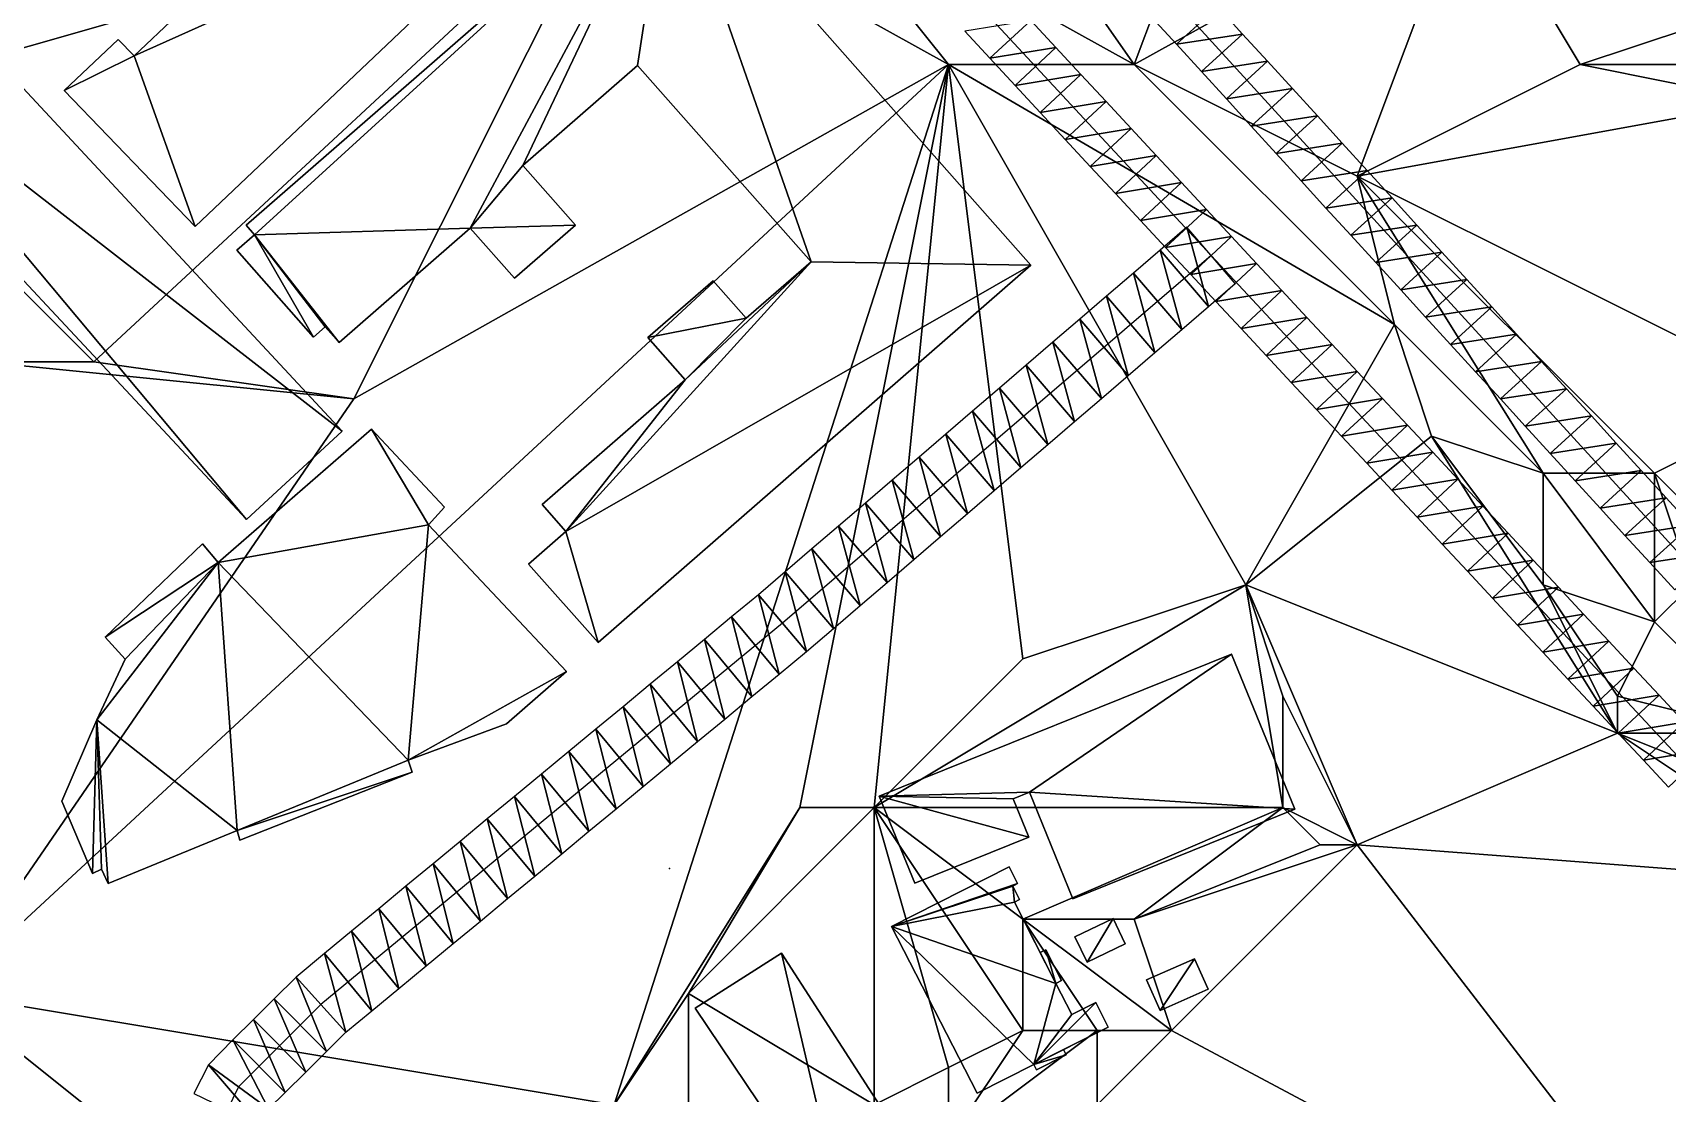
# Model space of a CAD drawing. Header units: metres. Extents: x -1103 to 901, y -902 to 905.
# Drawn here: x -771.3 to -683.3, y 634.6 to 691.7 of the extents above; entities that cross this region are included whole.
import ezdxf

# ---------------------------------------------------------------- set-up
doc = ezdxf.new("R2010")
doc.units = ezdxf.units.M
for name, color, linetype in [('OSM_BUILDING_FOOTPRINTS', 7, 'CONTINUOUS'), ('OSM_BUILDING_ROOFS', 1, 'CONTINUOUS'), ('OSM_BUILDING_WALLS', 8, 'CONTINUOUS'), ('OSM_ROAD_AXES', 2, 'CONTINUOUS'), ('OSM_ROAD_SURFACE', 9, 'CONTINUOUS'), ('OSM_TERRAIN', 3, 'CONTINUOUS'), ('OSM_TREES', 3, 'CONTINUOUS')]:
    doc.layers.add(name, color=color, linetype=linetype)

msp = doc.modelspace()

# ---------------------------------------------------------------- linework, layer by layer
at = {"layer": 'OSM_BUILDING_FOOTPRINTS'}
for points in [[(-780.447, 700.316, 11.662), (-759.346, 720.333, 11.662), (-741.239, 701.5, 11.662), (-762.551, 681.284, 11.662), (-769.592, 688.605, 11.662), (-766.685, 691.358, 11.662), (-765.834, 690.474, 11.662), (-761.269, 694.798, 11.662), (-766.796, 700.548, 11.662), (-770.167, 697.352, 11.662), (-769.415, 696.578, 11.662), (-773.317, 692.884, 11.662), (-780.447, 700.316, 11.662)], [(-759.798, 681.35, 11.81), (-737.016, 701.212, 11.81), (-717.561, 679.194, 11.81), (-740.863, 658.879, 11.81), (-744.599, 663.103, 11.81), (-742.587, 664.861, 11.81), (-743.869, 666.31, 11.81), (-736.165, 673.023, 11.81), (-738.177, 675.301, 11.81), (-734.662, 678.365, 11.81), (-732.882, 676.341, 11.81), (-729.4, 679.382, 11.81), (-738.741, 689.954, 11.81), (-744.909, 684.569, 11.81), (-742.079, 681.361, 11.81), (-745.351, 678.497, 11.81), (-747.738, 681.195, 11.81), (-754.802, 675.036, 11.81), (-755.542, 675.887, 11.81), (-756.172, 675.334, 11.81), (-760.307, 680.012, 11.81), (-759.345, 680.841, 11.81), (-759.798, 681.35, 11.81)], [(-787.212, 697.463, 11.658), (-783.277, 701.079, 11.658), (-754.636, 670.269, 11.658), (-759.787, 665.514, 11.658), (-782.028, 689.334, 11.658), (-780.734, 690.518, 11.658), (-787.212, 697.463, 11.658)], [(-769.713, 650.341, 11.967), (-767.845, 654.731, 11.967), (-766.309, 657.982, 11.967), (-767.392, 659.166, 11.967), (-762.152, 664.198, 11.967), (-761.312, 663.191, 11.967), (-753.055, 670.38, 11.967), (-749.12, 666.177, 11.967), (-749.993, 665.226, 11.967), (-742.554, 657.33, 11.967), (-745.781, 654.51, 11.967), (-751.087, 652.553, 11.967), (-750.866, 651.911, 11.967), (-760.14, 648.24, 11.967), (-760.284, 648.759, 11.967), (-767.226, 645.906, 11.967), (-767.58, 646.691, 11.967), (-768.066, 646.448, 11.967), (-769.713, 650.341, 11.967)], [(-715.317, 645.088, 11.184), (-717.649, 650.828, 11.184), (-718.512, 650.474, 11.184), (-717.671, 648.406, 11.184), (-723.817, 645.94, 11.184), (-725.73, 650.618, 11.184), (-706.772, 658.26, 11.184), (-703.368, 649.91, 11.184), (-715.317, 645.088, 11.184)], [(-725.066, 643.606, 10.683), (-720.457, 634.626, 10.683), (-717.417, 636.164, 10.683), (-717.273, 635.876, 10.683), (-715.671, 636.695, 10.683), (-715.814, 636.971, 10.683), (-713.405, 638.188, 10.683), (-714.079, 639.504, 10.683), (-715.361, 638.862, 10.683), (-716.223, 640.532, 10.683), (-715.914, 640.687, 10.683), (-716.765, 642.346, 10.683), (-717.063, 642.202, 10.683), (-718.456, 644.911, 10.683), (-718.18, 645.055, 10.683), (-718.545, 645.774, 10.683), (-718.279, 645.918, 10.683), (-718.744, 646.813, 10.683), (-725.066, 643.606, 10.683)], [(-715.195, 643.042, 10.743), (-713.139, 644.027, 10.743), (-712.487, 642.666, 10.743), (-714.543, 641.682, 10.743), (-715.195, 643.042, 10.743)], [(-735.634, 639.205, 10.64), (-730.98, 642.157, 10.64), (-723.032, 629.816, 10.64), (-727.454, 627.04, 10.64), (-735.634, 639.205, 10.64)], [(-711.337, 640.72, 10.401), (-708.762, 641.859, 10.401), (-708.032, 640.222, 10.401), (-710.608, 639.083, 10.401), (-711.337, 640.72, 10.401)]]:
    msp.add_polyline3d(points, close=True, dxfattribs=at)
at = {"layer": 'OSM_BUILDING_ROOFS'}
for points in [[(-765.834, 690.474, 23.262), (-762.551, 681.284, 23.262), (-741.239, 701.5, 23.262)], [(-761.269, 694.798, 23.262), (-765.834, 690.474, 23.262), (-741.239, 701.5, 23.262)], [(-737.016, 701.212, 26.61), (-759.798, 681.35, 26.61), (-759.345, 680.841, 26.61)], [(-737.016, 701.212, 26.61), (-759.345, 680.841, 26.61), (-747.738, 681.195, 26.61)], [(-737.016, 701.212, 26.61), (-747.738, 681.195, 26.61), (-744.909, 684.569, 26.61)], [(-737.016, 701.212, 26.61), (-744.909, 684.569, 26.61), (-738.741, 689.954, 26.61)], [(-737.016, 701.212, 26.61), (-738.741, 689.954, 26.61), (-729.4, 679.382, 26.61)], [(-729.4, 679.382, 26.61), (-717.561, 679.194, 26.61), (-737.016, 701.212, 26.61)], [(-780.734, 690.518, 26.458), (-754.636, 670.269, 26.458), (-783.277, 701.079, 26.458)], [(-765.834, 690.474, 23.262), (-766.685, 691.358, 23.262), (-769.592, 688.605, 23.262)], [(-780.734, 690.518, 26.458), (-782.028, 689.334, 26.458), (-759.787, 665.514, 26.458)], [(-780.734, 690.518, 26.458), (-759.787, 665.514, 26.458), (-754.636, 670.269, 26.458)], [(-765.834, 690.474, 23.262), (-769.592, 688.605, 23.262), (-762.551, 681.284, 23.262)], [(-747.738, 681.195, 26.61), (-742.079, 681.361, 26.61), (-744.909, 684.569, 26.61)], [(-759.345, 680.841, 26.61), (-754.802, 675.036, 26.61), (-747.738, 681.195, 26.61)], [(-747.738, 681.195, 26.61), (-745.351, 678.497, 26.61), (-742.079, 681.361, 26.61)], [(-759.345, 680.841, 26.61), (-760.307, 680.012, 26.61), (-756.172, 675.334, 26.61)], [(-759.345, 680.841, 26.61), (-756.172, 675.334, 26.61), (-755.542, 675.887, 26.61)], [(-759.345, 680.841, 26.61), (-755.542, 675.887, 26.61), (-754.802, 675.036, 26.61)], [(-729.4, 679.382, 26.61), (-736.165, 673.023, 26.61), (-742.587, 664.861, 26.61)], [(-729.4, 679.382, 26.61), (-742.587, 664.861, 26.61), (-717.561, 679.194, 26.61)], [(-742.587, 664.861, 26.61), (-740.863, 658.879, 26.61), (-717.561, 679.194, 26.61)], [(-729.4, 679.382, 26.61), (-732.882, 676.341, 26.61), (-736.165, 673.023, 26.61)], [(-732.882, 676.341, 26.61), (-734.662, 678.365, 26.61), (-738.177, 675.301, 26.61)], [(-732.882, 676.341, 26.61), (-738.177, 675.301, 26.61), (-736.165, 673.023, 26.61)], [(-736.165, 673.023, 26.61), (-743.869, 666.31, 26.61), (-742.587, 664.861, 26.61)], [(-749.993, 665.226, 20.367), (-753.055, 670.38, 20.367), (-761.312, 663.191, 20.367)], [(-749.993, 665.226, 20.367), (-749.12, 666.177, 20.367), (-753.055, 670.38, 20.367)], [(-761.312, 663.191, 20.367), (-751.087, 652.553, 20.367), (-749.993, 665.226, 20.367)], [(-751.087, 652.553, 20.367), (-742.554, 657.33, 20.367), (-749.993, 665.226, 20.367)], [(-742.587, 664.861, 26.61), (-744.599, 663.103, 26.61), (-740.863, 658.879, 26.61)], [(-761.312, 663.191, 20.367), (-762.152, 664.198, 20.367), (-767.392, 659.166, 20.367)], [(-761.312, 663.191, 20.367), (-766.309, 657.982, 20.367), (-767.845, 654.731, 20.367)], [(-761.312, 663.191, 20.367), (-767.845, 654.731, 20.367), (-760.284, 648.759, 20.367)], [(-761.312, 663.191, 20.367), (-767.392, 659.166, 20.367), (-766.309, 657.982, 20.367)], [(-761.312, 663.191, 20.367), (-760.284, 648.759, 20.367), (-751.087, 652.553, 20.367)], [(-717.649, 650.828, 16.384), (-706.772, 658.26, 16.384), (-725.73, 650.618, 16.384)], [(-717.649, 650.828, 16.384), (-703.368, 649.91, 16.384), (-706.772, 658.26, 16.384)], [(-751.087, 652.553, 20.367), (-745.781, 654.51, 20.367), (-742.554, 657.33, 20.367)], [(-767.845, 654.731, 20.367), (-769.713, 650.341, 20.367), (-768.066, 646.448, 20.367)], [(-767.845, 654.731, 20.367), (-768.066, 646.448, 20.367), (-767.58, 646.691, 20.367)], [(-767.845, 654.731, 20.367), (-767.58, 646.691, 20.367), (-767.226, 645.906, 20.367)], [(-767.845, 654.731, 20.367), (-767.226, 645.906, 20.367), (-760.284, 648.759, 20.367)], [(-760.284, 648.759, 20.367), (-750.866, 651.911, 20.367), (-751.087, 652.553, 20.367)], [(-760.284, 648.759, 20.367), (-760.14, 648.24, 20.367), (-750.866, 651.911, 20.367)], [(-725.73, 650.618, 16.384), (-718.512, 650.474, 16.384), (-717.649, 650.828, 16.384)], [(-725.73, 650.618, 16.384), (-723.817, 645.94, 16.384), (-717.671, 648.406, 16.384)], [(-725.73, 650.618, 16.384), (-717.671, 648.406, 16.384), (-718.512, 650.474, 16.384)], [(-717.649, 650.828, 16.384), (-715.317, 645.088, 16.384), (-703.368, 649.91, 16.384)], [(-718.279, 645.918, 15.883), (-718.744, 646.813, 15.883), (-725.066, 643.606, 15.883)], [(-718.545, 645.774, 15.883), (-718.279, 645.918, 15.883), (-725.066, 643.606, 15.883)], [(-725.066, 643.606, 15.883), (-718.456, 644.911, 15.883), (-718.545, 645.774, 15.883)], [(-718.456, 644.911, 15.883), (-718.18, 645.055, 15.883), (-718.545, 645.774, 15.883)], [(-725.066, 643.606, 15.883), (-716.223, 640.532, 15.883), (-718.456, 644.911, 15.883)], [(-716.223, 640.532, 15.883), (-717.063, 642.202, 15.883), (-718.456, 644.911, 15.883)], [(-713.139, 644.027, 20.743), (-715.195, 643.042, 20.743), (-714.543, 641.682, 20.743)], [(-713.139, 644.027, 20.743), (-714.543, 641.682, 20.743), (-712.487, 642.666, 20.743)], [(-725.066, 643.606, 15.883), (-720.457, 634.626, 15.883), (-717.417, 636.164, 15.883)], [(-725.066, 643.606, 15.883), (-717.417, 636.164, 15.883), (-716.223, 640.532, 15.883)], [(-716.223, 640.532, 15.883), (-716.765, 642.346, 15.883), (-717.063, 642.202, 15.883)], [(-716.223, 640.532, 15.883), (-715.914, 640.687, 15.883), (-716.765, 642.346, 15.883)], [(-730.98, 642.157, 15.84), (-735.634, 639.205, 15.84), (-727.454, 627.04, 15.84)], [(-730.98, 642.157, 15.84), (-727.454, 627.04, 15.84), (-723.032, 629.816, 15.84)], [(-708.762, 641.859, 20.401), (-711.337, 640.72, 20.401), (-710.608, 639.083, 20.401)], [(-708.762, 641.859, 20.401), (-710.608, 639.083, 20.401), (-708.032, 640.222, 20.401)], [(-717.417, 636.164, 15.883), (-715.361, 638.862, 15.883), (-716.223, 640.532, 15.883)], [(-717.417, 636.164, 15.883), (-713.405, 638.188, 15.883), (-714.079, 639.504, 15.883)], [(-717.417, 636.164, 15.883), (-714.079, 639.504, 15.883), (-715.361, 638.862, 15.883)], [(-717.417, 636.164, 15.883), (-715.814, 636.971, 15.883), (-713.405, 638.188, 15.883)], [(-717.417, 636.164, 15.883), (-715.671, 636.695, 15.883), (-715.814, 636.971, 15.883)], [(-717.417, 636.164, 15.883), (-717.273, 635.876, 15.883), (-715.671, 636.695, 15.883)]]:
    msp.add_3dface(points, dxfattribs=at)
at = {"layer": 'OSM_BUILDING_WALLS'}
for points in [[(-762.551, 681.284, 11.662), (-741.239, 701.5, 11.662), (-741.239, 701.5, 23.262)], [(-762.551, 681.284, 11.662), (-741.239, 701.5, 23.262), (-762.551, 681.284, 23.262)], [(-737.016, 701.212, 11.81), (-759.798, 681.35, 11.81), (-759.798, 681.35, 26.61)], [(-737.016, 701.212, 11.81), (-759.798, 681.35, 26.61), (-737.016, 701.212, 26.61)], [(-717.561, 679.194, 11.81), (-737.016, 701.212, 11.81), (-737.016, 701.212, 26.61)], [(-717.561, 679.194, 11.81), (-737.016, 701.212, 26.61), (-717.561, 679.194, 26.61)], [(-754.636, 670.269, 11.658), (-783.277, 701.079, 11.658), (-783.277, 701.079, 26.458)], [(-754.636, 670.269, 11.658), (-783.277, 701.079, 26.458), (-754.636, 670.269, 26.458)], [(-761.269, 694.798, 11.662), (-765.834, 690.474, 11.662), (-765.834, 690.474, 23.262)], [(-761.269, 694.798, 11.662), (-765.834, 690.474, 23.262), (-761.269, 694.798, 23.262)], [(-766.685, 691.358, 11.662), (-769.592, 688.605, 11.662), (-769.592, 688.605, 23.262)], [(-766.685, 691.358, 11.662), (-769.592, 688.605, 23.262), (-766.685, 691.358, 23.262)], [(-765.834, 690.474, 11.662), (-766.685, 691.358, 11.662), (-766.685, 691.358, 23.262)], [(-765.834, 690.474, 11.662), (-766.685, 691.358, 23.262), (-765.834, 690.474, 23.262)], [(-744.909, 684.569, 11.81), (-738.741, 689.954, 11.81), (-738.741, 689.954, 26.61)], [(-744.909, 684.569, 11.81), (-738.741, 689.954, 26.61), (-744.909, 684.569, 26.61)], [(-738.741, 689.954, 11.81), (-729.4, 679.382, 11.81), (-729.4, 679.382, 26.61)], [(-738.741, 689.954, 11.81), (-729.4, 679.382, 26.61), (-738.741, 689.954, 26.61)], [(-782.028, 689.334, 11.658), (-759.787, 665.514, 11.658), (-759.787, 665.514, 26.458)], [(-782.028, 689.334, 11.658), (-759.787, 665.514, 26.458), (-782.028, 689.334, 26.458)], [(-769.592, 688.605, 11.662), (-762.551, 681.284, 11.662), (-762.551, 681.284, 23.262)], [(-769.592, 688.605, 11.662), (-762.551, 681.284, 23.262), (-769.592, 688.605, 23.262)], [(-742.079, 681.361, 11.81), (-744.909, 684.569, 11.81), (-744.909, 684.569, 26.61)], [(-742.079, 681.361, 11.81), (-744.909, 684.569, 26.61), (-742.079, 681.361, 26.61)], [(-759.798, 681.35, 11.81), (-759.345, 680.841, 11.81), (-759.345, 680.841, 26.61)], [(-759.798, 681.35, 11.81), (-759.345, 680.841, 26.61), (-759.798, 681.35, 26.61)], [(-754.802, 675.036, 11.81), (-747.738, 681.195, 11.81), (-747.738, 681.195, 26.61)], [(-754.802, 675.036, 11.81), (-747.738, 681.195, 26.61), (-754.802, 675.036, 26.61)], [(-747.738, 681.195, 11.81), (-745.351, 678.497, 11.81), (-745.351, 678.497, 26.61)], [(-747.738, 681.195, 11.81), (-745.351, 678.497, 26.61), (-747.738, 681.195, 26.61)], [(-745.351, 678.497, 11.81), (-742.079, 681.361, 11.81), (-742.079, 681.361, 26.61)], [(-745.351, 678.497, 11.81), (-742.079, 681.361, 26.61), (-745.351, 678.497, 26.61)], [(-759.345, 680.841, 11.81), (-760.307, 680.012, 11.81), (-760.307, 680.012, 26.61)], [(-759.345, 680.841, 11.81), (-760.307, 680.012, 26.61), (-759.345, 680.841, 26.61)], [(-760.307, 680.012, 11.81), (-756.172, 675.334, 11.81), (-756.172, 675.334, 26.61)], [(-760.307, 680.012, 11.81), (-756.172, 675.334, 26.61), (-760.307, 680.012, 26.61)], [(-740.863, 658.879, 11.81), (-717.561, 679.194, 11.81), (-717.561, 679.194, 26.61)], [(-740.863, 658.879, 11.81), (-717.561, 679.194, 26.61), (-740.863, 658.879, 26.61)], [(-729.4, 679.382, 11.81), (-732.882, 676.341, 11.81), (-732.882, 676.341, 26.61)], [(-729.4, 679.382, 11.81), (-732.882, 676.341, 26.61), (-729.4, 679.382, 26.61)], [(-734.662, 678.365, 11.81), (-738.177, 675.301, 11.81), (-738.177, 675.301, 26.61)], [(-734.662, 678.365, 11.81), (-738.177, 675.301, 26.61), (-734.662, 678.365, 26.61)], [(-732.882, 676.341, 11.81), (-734.662, 678.365, 11.81), (-734.662, 678.365, 26.61)], [(-732.882, 676.341, 11.81), (-734.662, 678.365, 26.61), (-732.882, 676.341, 26.61)], [(-756.172, 675.334, 11.81), (-755.542, 675.887, 11.81), (-755.542, 675.887, 26.61)], [(-756.172, 675.334, 11.81), (-755.542, 675.887, 26.61), (-756.172, 675.334, 26.61)], [(-755.542, 675.887, 11.81), (-754.802, 675.036, 11.81), (-754.802, 675.036, 26.61)], [(-755.542, 675.887, 11.81), (-754.802, 675.036, 26.61), (-755.542, 675.887, 26.61)], [(-738.177, 675.301, 11.81), (-736.165, 673.023, 11.81), (-736.165, 673.023, 26.61)], [(-738.177, 675.301, 11.81), (-736.165, 673.023, 26.61), (-738.177, 675.301, 26.61)], [(-736.165, 673.023, 11.81), (-743.869, 666.31, 11.81), (-743.869, 666.31, 26.61)], [(-736.165, 673.023, 11.81), (-743.869, 666.31, 26.61), (-736.165, 673.023, 26.61)], [(-753.055, 670.38, 11.967), (-761.312, 663.191, 11.967), (-761.312, 663.191, 20.367)], [(-753.055, 670.38, 11.967), (-761.312, 663.191, 20.367), (-753.055, 670.38, 20.367)], [(-749.12, 666.177, 11.967), (-753.055, 670.38, 11.967), (-753.055, 670.38, 20.367)], [(-749.12, 666.177, 11.967), (-753.055, 670.38, 20.367), (-749.12, 666.177, 20.367)], [(-759.787, 665.514, 11.658), (-754.636, 670.269, 11.658), (-754.636, 670.269, 26.458)], [(-759.787, 665.514, 11.658), (-754.636, 670.269, 26.458), (-759.787, 665.514, 26.458)], [(-749.993, 665.226, 11.967), (-749.12, 666.177, 11.967), (-749.12, 666.177, 20.367)], [(-749.993, 665.226, 11.967), (-749.12, 666.177, 20.367), (-749.993, 665.226, 20.367)], [(-743.869, 666.31, 11.81), (-742.587, 664.861, 11.81), (-742.587, 664.861, 26.61)], [(-743.869, 666.31, 11.81), (-742.587, 664.861, 26.61), (-743.869, 666.31, 26.61)], [(-742.554, 657.33, 11.967), (-749.993, 665.226, 11.967), (-749.993, 665.226, 20.367)], [(-742.554, 657.33, 11.967), (-749.993, 665.226, 20.367), (-742.554, 657.33, 20.367)], [(-742.587, 664.861, 11.81), (-744.599, 663.103, 11.81), (-744.599, 663.103, 26.61)], [(-742.587, 664.861, 11.81), (-744.599, 663.103, 26.61), (-742.587, 664.861, 26.61)], [(-762.152, 664.198, 11.967), (-767.392, 659.166, 11.967), (-767.392, 659.166, 20.367)], [(-762.152, 664.198, 11.967), (-767.392, 659.166, 20.367), (-762.152, 664.198, 20.367)], [(-761.312, 663.191, 11.967), (-762.152, 664.198, 11.967), (-762.152, 664.198, 20.367)], [(-761.312, 663.191, 11.967), (-762.152, 664.198, 20.367), (-761.312, 663.191, 20.367)], [(-744.599, 663.103, 11.81), (-740.863, 658.879, 11.81), (-740.863, 658.879, 26.61)], [(-744.599, 663.103, 11.81), (-740.863, 658.879, 26.61), (-744.599, 663.103, 26.61)], [(-767.392, 659.166, 11.967), (-766.309, 657.982, 11.967), (-766.309, 657.982, 20.367)], [(-767.392, 659.166, 11.967), (-766.309, 657.982, 20.367), (-767.392, 659.166, 20.367)], [(-706.772, 658.26, 11.184), (-725.73, 650.618, 11.184), (-725.73, 650.618, 16.384)], [(-706.772, 658.26, 11.184), (-725.73, 650.618, 16.384), (-706.772, 658.26, 16.384)], [(-703.368, 649.91, 11.184), (-706.772, 658.26, 11.184), (-706.772, 658.26, 16.384)], [(-703.368, 649.91, 11.184), (-706.772, 658.26, 16.384), (-703.368, 649.91, 16.384)], [(-766.309, 657.982, 11.967), (-767.845, 654.731, 11.967), (-767.845, 654.731, 20.367)], [(-766.309, 657.982, 11.967), (-767.845, 654.731, 20.367), (-766.309, 657.982, 20.367)], [(-745.781, 654.51, 11.967), (-742.554, 657.33, 11.967), (-742.554, 657.33, 20.367)], [(-745.781, 654.51, 11.967), (-742.554, 657.33, 20.367), (-745.781, 654.51, 20.367)], [(-767.845, 654.731, 11.967), (-769.713, 650.341, 11.967), (-769.713, 650.341, 20.367)], [(-767.845, 654.731, 11.967), (-769.713, 650.341, 20.367), (-767.845, 654.731, 20.367)], [(-751.087, 652.553, 11.967), (-745.781, 654.51, 11.967), (-745.781, 654.51, 20.367)], [(-751.087, 652.553, 11.967), (-745.781, 654.51, 20.367), (-751.087, 652.553, 20.367)], [(-760.14, 648.24, 11.967), (-750.866, 651.911, 11.967), (-750.866, 651.911, 20.367)], [(-760.14, 648.24, 11.967), (-750.866, 651.911, 20.367), (-760.14, 648.24, 20.367)], [(-750.866, 651.911, 11.967), (-751.087, 652.553, 11.967), (-751.087, 652.553, 20.367)], [(-750.866, 651.911, 11.967), (-751.087, 652.553, 20.367), (-750.866, 651.911, 20.367)], [(-769.713, 650.341, 11.967), (-768.066, 646.448, 11.967), (-768.066, 646.448, 20.367)], [(-769.713, 650.341, 11.967), (-768.066, 646.448, 20.367), (-769.713, 650.341, 20.367)], [(-725.73, 650.618, 11.184), (-723.817, 645.94, 11.184), (-723.817, 645.94, 16.384)], [(-725.73, 650.618, 11.184), (-723.817, 645.94, 16.384), (-725.73, 650.618, 16.384)], [(-718.512, 650.474, 11.184), (-717.649, 650.828, 11.184), (-717.649, 650.828, 16.384)], [(-718.512, 650.474, 11.184), (-717.649, 650.828, 16.384), (-718.512, 650.474, 16.384)], [(-717.671, 648.406, 11.184), (-718.512, 650.474, 11.184), (-718.512, 650.474, 16.384)], [(-717.671, 648.406, 11.184), (-718.512, 650.474, 16.384), (-717.671, 648.406, 16.384)], [(-717.649, 650.828, 11.184), (-715.317, 645.088, 11.184), (-715.317, 645.088, 16.384)], [(-717.649, 650.828, 11.184), (-715.317, 645.088, 16.384), (-717.649, 650.828, 16.384)], [(-715.317, 645.088, 11.184), (-703.368, 649.91, 11.184), (-703.368, 649.91, 16.384)], [(-715.317, 645.088, 11.184), (-703.368, 649.91, 16.384), (-715.317, 645.088, 16.384)], [(-767.226, 645.906, 11.967), (-760.284, 648.759, 11.967), (-760.284, 648.759, 20.367)], [(-767.226, 645.906, 11.967), (-760.284, 648.759, 20.367), (-767.226, 645.906, 20.367)], [(-760.284, 648.759, 11.967), (-760.14, 648.24, 11.967), (-760.14, 648.24, 20.367)], [(-760.284, 648.759, 11.967), (-760.14, 648.24, 20.367), (-760.284, 648.759, 20.367)], [(-723.817, 645.94, 11.184), (-717.671, 648.406, 11.184), (-717.671, 648.406, 16.384)], [(-723.817, 645.94, 11.184), (-717.671, 648.406, 16.384), (-723.817, 645.94, 16.384)], [(-768.066, 646.448, 11.967), (-767.58, 646.691, 11.967), (-767.58, 646.691, 20.367)], [(-768.066, 646.448, 11.967), (-767.58, 646.691, 20.367), (-768.066, 646.448, 20.367)], [(-767.58, 646.691, 11.967), (-767.226, 645.906, 11.967), (-767.226, 645.906, 20.367)], [(-767.58, 646.691, 11.967), (-767.226, 645.906, 20.367), (-767.58, 646.691, 20.367)], [(-718.744, 646.813, 10.683), (-725.066, 643.606, 10.683), (-725.066, 643.606, 15.883)], [(-718.744, 646.813, 10.683), (-725.066, 643.606, 15.883), (-718.744, 646.813, 15.883)], [(-718.279, 645.918, 10.683), (-718.744, 646.813, 10.683), (-718.744, 646.813, 15.883)], [(-718.279, 645.918, 10.683), (-718.744, 646.813, 15.883), (-718.279, 645.918, 15.883)], [(-718.545, 645.774, 10.683), (-718.279, 645.918, 10.683), (-718.279, 645.918, 15.883)], [(-718.545, 645.774, 10.683), (-718.279, 645.918, 15.883), (-718.545, 645.774, 15.883)], [(-718.18, 645.055, 10.683), (-718.545, 645.774, 10.683), (-718.545, 645.774, 15.883)], [(-718.18, 645.055, 10.683), (-718.545, 645.774, 15.883), (-718.18, 645.055, 15.883)], [(-718.456, 644.911, 10.683), (-718.18, 645.055, 10.683), (-718.18, 645.055, 15.883)], [(-718.456, 644.911, 10.683), (-718.18, 645.055, 15.883), (-718.456, 644.911, 15.883)], [(-717.063, 642.202, 10.683), (-718.456, 644.911, 10.683), (-718.456, 644.911, 15.883)], [(-717.063, 642.202, 10.683), (-718.456, 644.911, 15.883), (-717.063, 642.202, 15.883)], [(-713.139, 644.027, 10.743), (-715.195, 643.042, 10.743), (-715.195, 643.042, 20.743)], [(-713.139, 644.027, 10.743), (-715.195, 643.042, 20.743), (-713.139, 644.027, 20.743)], [(-712.487, 642.666, 10.743), (-713.139, 644.027, 10.743), (-713.139, 644.027, 20.743)], [(-712.487, 642.666, 10.743), (-713.139, 644.027, 20.743), (-712.487, 642.666, 20.743)], [(-725.066, 643.606, 10.683), (-720.457, 634.626, 10.683), (-720.457, 634.626, 15.883)], [(-725.066, 643.606, 10.683), (-720.457, 634.626, 15.883), (-725.066, 643.606, 15.883)], [(-716.765, 642.346, 10.683), (-717.063, 642.202, 10.683), (-717.063, 642.202, 15.883)], [(-716.765, 642.346, 10.683), (-717.063, 642.202, 15.883), (-716.765, 642.346, 15.883)], [(-715.914, 640.687, 10.683), (-716.765, 642.346, 10.683), (-716.765, 642.346, 15.883)], [(-715.914, 640.687, 10.683), (-716.765, 642.346, 15.883), (-715.914, 640.687, 15.883)], [(-715.195, 643.042, 10.743), (-714.543, 641.682, 10.743), (-714.543, 641.682, 20.743)], [(-715.195, 643.042, 10.743), (-714.543, 641.682, 20.743), (-715.195, 643.042, 20.743)], [(-714.543, 641.682, 10.743), (-712.487, 642.666, 10.743), (-712.487, 642.666, 20.743)], [(-714.543, 641.682, 10.743), (-712.487, 642.666, 20.743), (-714.543, 641.682, 20.743)], [(-730.98, 642.157, 10.64), (-735.634, 639.205, 10.64), (-735.634, 639.205, 15.84)], [(-730.98, 642.157, 10.64), (-735.634, 639.205, 15.84), (-730.98, 642.157, 15.84)], [(-723.032, 629.816, 10.64), (-730.98, 642.157, 10.64), (-730.98, 642.157, 15.84)], [(-723.032, 629.816, 10.64), (-730.98, 642.157, 15.84), (-723.032, 629.816, 15.84)], [(-708.762, 641.859, 10.401), (-711.337, 640.72, 10.401), (-711.337, 640.72, 20.401)], [(-708.762, 641.859, 10.401), (-711.337, 640.72, 20.401), (-708.762, 641.859, 20.401)], [(-708.032, 640.222, 10.401), (-708.762, 641.859, 10.401), (-708.762, 641.859, 20.401)], [(-708.032, 640.222, 10.401), (-708.762, 641.859, 20.401), (-708.032, 640.222, 20.401)], [(-716.223, 640.532, 10.683), (-715.914, 640.687, 10.683), (-715.914, 640.687, 15.883)], [(-716.223, 640.532, 10.683), (-715.914, 640.687, 15.883), (-716.223, 640.532, 15.883)], [(-715.361, 638.862, 10.683), (-716.223, 640.532, 10.683), (-716.223, 640.532, 15.883)], [(-715.361, 638.862, 10.683), (-716.223, 640.532, 15.883), (-715.361, 638.862, 15.883)], [(-711.337, 640.72, 10.401), (-710.608, 639.083, 10.401), (-710.608, 639.083, 20.401)], [(-711.337, 640.72, 10.401), (-710.608, 639.083, 20.401), (-711.337, 640.72, 20.401)], [(-710.608, 639.083, 10.401), (-708.032, 640.222, 10.401), (-708.032, 640.222, 20.401)], [(-710.608, 639.083, 10.401), (-708.032, 640.222, 20.401), (-710.608, 639.083, 20.401)], [(-735.634, 639.205, 10.64), (-727.454, 627.04, 10.64), (-727.454, 627.04, 15.84)], [(-735.634, 639.205, 10.64), (-727.454, 627.04, 15.84), (-735.634, 639.205, 15.84)], [(-714.079, 639.504, 10.683), (-715.361, 638.862, 10.683), (-715.361, 638.862, 15.883)], [(-714.079, 639.504, 10.683), (-715.361, 638.862, 15.883), (-714.079, 639.504, 15.883)], [(-713.405, 638.188, 10.683), (-714.079, 639.504, 10.683), (-714.079, 639.504, 15.883)], [(-713.405, 638.188, 10.683), (-714.079, 639.504, 15.883), (-713.405, 638.188, 15.883)], [(-715.814, 636.971, 10.683), (-713.405, 638.188, 10.683), (-713.405, 638.188, 15.883)], [(-715.814, 636.971, 10.683), (-713.405, 638.188, 15.883), (-715.814, 636.971, 15.883)], [(-715.671, 636.695, 10.683), (-715.814, 636.971, 10.683), (-715.814, 636.971, 15.883)], [(-715.671, 636.695, 10.683), (-715.814, 636.971, 15.883), (-715.671, 636.695, 15.883)], [(-720.457, 634.626, 10.683), (-717.417, 636.164, 10.683), (-717.417, 636.164, 15.883)], [(-720.457, 634.626, 10.683), (-717.417, 636.164, 15.883), (-720.457, 634.626, 15.883)], [(-717.417, 636.164, 10.683), (-717.273, 635.876, 10.683), (-717.273, 635.876, 15.883)], [(-717.417, 636.164, 10.683), (-717.273, 635.876, 15.883), (-717.417, 636.164, 15.883)], [(-717.273, 635.876, 10.683), (-715.671, 636.695, 10.683), (-715.671, 636.695, 15.883)], [(-717.273, 635.876, 10.683), (-715.671, 636.695, 15.883), (-717.273, 635.876, 15.883)]]:
    msp.add_3dface(points, dxfattribs=at)
at = {"layer": 'OSM_ROAD_AXES'}
for points in [[(-838.648, 834.494, 15.4), (-831.551, 826.731, 15.381), (-825.228, 819.797, 14.907), (-811.068, 804.292, 14.83), (-764.928, 753.786, 13.168), (-675.103, 655.385, 11.211), (-644.461, 622.208, 8.88), (-643.19, 620.439, 8.946), (-597.703, 570.619, 12.345), (-502.252, 466.079, 12.351), (-457.418, 416.977, 14.011), (-369.163, 320.322, 16.335), (-349.653, 307.45, 14.764)], [(-361.437, 301.467, 13.838), (-370.103, 315.434, 15.982), (-462.193, 414.766, 14.188), (-601.052, 564.337, 12.663), (-622.199, 587.24, 10.487), (-643.654, 610.475, 9.174), (-645.611, 612.908, 9.08), (-707.867, 679.725, 14.044), (-807.818, 787.328, 14.131), (-831.396, 812.951, 14.445), (-838.526, 820.648, 14.021)], [(-707.867, 679.725, 14.044), (-730.936, 659.929, 13.935), (-755.774, 639.392, 14.031), (-760.218, 634.969, 14.033), (-762.008, 631.275, 14.009), (-761.4, 625.834, 13.993), (-742.763, 592.126, 12.314), (-735.898, 581.82, 11.839), (-731.455, 570.031, 11.601), (-726.358, 546.232, 11.863), (-723.451, 525.375, 14.149)]]:
    msp.add_polyline3d(points, dxfattribs=at)
at = {"layer": 'OSM_ROAD_SURFACE'}
for points in [[(-717.574, 692.379, 14.055), (-721.122, 691.791, 13.954), (-719.772, 690.337, 14.072)], [(-716.223, 690.925, 14.172), (-717.574, 692.379, 14.055), (-719.772, 690.337, 14.072)], [(-711.068, 692.559, 14.3), (-709.728, 691.091, 14.425), (-707.512, 693.113, 14.455)], [(-709.728, 691.091, 14.425), (-706.171, 691.644, 14.506), (-707.512, 693.113, 14.455)], [(-709.728, 691.091, 14.425), (-708.387, 689.622, 14.444), (-706.171, 691.644, 14.506)], [(-708.387, 689.622, 14.444), (-704.831, 690.176, 14.524), (-706.171, 691.644, 14.506)], [(-716.223, 690.925, 14.172), (-719.772, 690.337, 14.072), (-718.421, 688.883, 14.093)], [(-714.872, 689.471, 14.244), (-716.223, 690.925, 14.172), (-718.421, 688.883, 14.093)], [(-708.387, 689.622, 14.444), (-707.046, 688.153, 14.462), (-704.831, 690.176, 14.524)], [(-707.046, 688.153, 14.462), (-703.49, 688.707, 14.543), (-704.831, 690.176, 14.524)], [(-714.872, 689.471, 14.244), (-718.421, 688.883, 14.093), (-717.07, 687.429, 14.084)], [(-713.522, 688.016, 14.235), (-714.872, 689.471, 14.244), (-717.07, 687.429, 14.084)], [(-713.522, 688.016, 14.235), (-717.07, 687.429, 14.084), (-715.72, 685.975, 14.072)], [(-712.171, 686.562, 14.227), (-713.522, 688.016, 14.235), (-715.72, 685.975, 14.072)], [(-707.046, 688.153, 14.462), (-705.706, 686.684, 14.475), (-703.49, 688.707, 14.543)], [(-705.706, 686.684, 14.475), (-702.149, 687.238, 14.562), (-703.49, 688.707, 14.543)], [(-705.706, 686.684, 14.475), (-704.365, 685.216, 14.465), (-702.149, 687.238, 14.562)], [(-704.365, 685.216, 14.465), (-700.809, 685.77, 14.581), (-702.149, 687.238, 14.562)], [(-712.171, 686.562, 14.227), (-715.72, 685.975, 14.072), (-714.369, 684.521, 14.057)], [(-710.82, 685.108, 14.218), (-712.171, 686.562, 14.227), (-714.369, 684.521, 14.057)], [(-704.365, 685.216, 14.465), (-703.024, 683.747, 14.455), (-700.809, 685.77, 14.581)], [(-703.024, 683.747, 14.455), (-699.468, 684.301, 14.627), (-700.809, 685.77, 14.581)], [(-710.82, 685.108, 14.218), (-714.369, 684.521, 14.057), (-713.018, 683.067, 14.043)], [(-709.469, 683.654, 14.209), (-710.82, 685.108, 14.218), (-713.018, 683.067, 14.043)], [(-709.469, 683.654, 14.209), (-713.018, 683.067, 14.043), (-711.667, 681.612, 14.028)], [(-708.119, 682.2, 14.201), (-709.469, 683.654, 14.209), (-711.667, 681.612, 14.028)], [(-703.024, 683.747, 14.455), (-701.684, 682.278, 14.445), (-699.468, 684.301, 14.627)], [(-701.684, 682.278, 14.445), (-698.127, 682.832, 14.518), (-699.468, 684.301, 14.627)], [(-701.684, 682.278, 14.445), (-700.343, 680.81, 14.435), (-698.127, 682.832, 14.518)], [(-700.343, 680.81, 14.435), (-696.787, 681.364, 14.387), (-698.127, 682.832, 14.518)], [(-708.119, 682.2, 14.201), (-711.667, 681.612, 14.028), (-710.317, 680.158, 14.013)], [(-706.769, 680.747, 14.189), (-708.119, 682.2, 14.201), (-710.317, 680.158, 14.013)], [(-709.17, 681.243, 14.113), (-710.611, 680.006, 13.994), (-708.006, 676.97, 13.954)], [(-709.17, 681.243, 14.113), (-708.006, 676.97, 13.954), (-706.565, 678.207, 14.074)], [(-700.343, 680.81, 14.435), (-699.002, 679.341, 14.425), (-696.787, 681.364, 14.387)], [(-699.002, 679.341, 14.425), (-695.446, 679.895, 14.256), (-696.787, 681.364, 14.387)], [(-706.769, 680.747, 14.189), (-710.317, 680.158, 14.013), (-708.965, 678.703, 13.998)], [(-705.416, 679.295, 14.174), (-706.769, 680.747, 14.189), (-708.965, 678.703, 13.998)], [(-710.611, 680.006, 13.994), (-712.053, 678.768, 13.874), (-709.448, 675.733, 13.834)], [(-710.611, 680.006, 13.994), (-709.448, 675.733, 13.834), (-708.006, 676.97, 13.954)], [(-705.416, 679.295, 14.174), (-708.965, 678.703, 13.998), (-707.611, 677.25, 13.984)], [(-704.063, 677.843, 14.16), (-705.416, 679.295, 14.174), (-707.611, 677.25, 13.984)], [(-699.002, 679.341, 14.425), (-697.662, 677.872, 14.318), (-695.446, 679.895, 14.256)], [(-697.662, 677.872, 14.318), (-694.105, 678.426, 14.125), (-695.446, 679.895, 14.256)], [(-712.053, 678.768, 13.874), (-713.495, 677.531, 13.754), (-710.89, 674.496, 13.714)], [(-712.053, 678.768, 13.874), (-710.89, 674.496, 13.714), (-709.448, 675.733, 13.834)], [(-697.662, 677.872, 14.318), (-696.321, 676.404, 14.19), (-694.105, 678.426, 14.125)], [(-696.321, 676.404, 14.19), (-692.765, 676.958, 13.995), (-694.105, 678.426, 14.125)], [(-713.495, 677.531, 13.754), (-714.937, 676.294, 13.706), (-712.332, 673.258, 13.594)], [(-713.495, 677.531, 13.754), (-712.332, 673.258, 13.594), (-710.89, 674.496, 13.714)], [(-704.063, 677.843, 14.16), (-707.611, 677.25, 13.984), (-706.258, 675.798, 13.969)], [(-702.709, 676.39, 14.145), (-704.063, 677.843, 14.16), (-706.258, 675.798, 13.969)], [(-696.321, 676.404, 14.19), (-694.98, 674.935, 14.062), (-692.765, 676.958, 13.995)], [(-694.98, 674.935, 14.062), (-691.424, 675.489, 13.864), (-692.765, 676.958, 13.995)], [(-714.937, 676.294, 13.706), (-716.379, 675.057, 13.787), (-713.774, 672.021, 13.666)], [(-714.937, 676.294, 13.706), (-713.774, 672.021, 13.666), (-712.332, 673.258, 13.594)], [(-702.709, 676.39, 14.145), (-706.258, 675.798, 13.969), (-704.904, 674.345, 13.955)], [(-701.356, 674.937, 14.131), (-702.709, 676.39, 14.145), (-704.904, 674.345, 13.955)], [(-716.379, 675.057, 13.787), (-717.82, 673.82, 13.869), (-715.216, 670.784, 13.747)], [(-716.379, 675.057, 13.787), (-715.216, 670.784, 13.747), (-713.774, 672.021, 13.666)], [(-701.356, 674.937, 14.131), (-704.904, 674.345, 13.955), (-703.551, 672.892, 13.94)], [(-700.003, 673.485, 14.116), (-701.356, 674.937, 14.131), (-703.551, 672.892, 13.94)], [(-694.98, 674.935, 14.062), (-693.64, 673.466, 13.934), (-691.424, 675.489, 13.864)], [(-693.64, 673.466, 13.934), (-690.083, 674.02, 13.74), (-691.424, 675.489, 13.864)], [(-693.64, 673.466, 13.934), (-692.299, 671.998, 13.811), (-690.083, 674.02, 13.74)], [(-692.299, 671.998, 13.811), (-688.743, 672.552, 13.622), (-690.083, 674.02, 13.74)], [(-717.82, 673.82, 13.869), (-719.262, 672.582, 13.95), (-716.657, 669.547, 13.829)], [(-717.82, 673.82, 13.869), (-716.657, 669.547, 13.829), (-715.216, 670.784, 13.747)], [(-700.003, 673.485, 14.116), (-703.551, 672.892, 13.94), (-702.198, 671.44, 13.926)], [(-698.649, 672.032, 13.954), (-700.003, 673.485, 14.116), (-702.198, 671.44, 13.926)], [(-719.262, 672.582, 13.95), (-720.704, 671.345, 13.932), (-718.099, 668.309, 13.91)], [(-719.262, 672.582, 13.95), (-718.099, 668.309, 13.91), (-716.657, 669.547, 13.829)], [(-692.299, 671.998, 13.811), (-690.958, 670.529, 13.693), (-688.743, 672.552, 13.622)], [(-690.958, 670.529, 13.693), (-687.402, 671.083, 13.504), (-688.743, 672.552, 13.622)], [(-720.704, 671.345, 13.932), (-722.146, 670.108, 13.859), (-719.541, 667.072, 13.953)], [(-720.704, 671.345, 13.932), (-719.541, 667.072, 13.953), (-718.099, 668.309, 13.91)], [(-698.649, 672.032, 13.954), (-702.198, 671.44, 13.926), (-700.844, 669.987, 13.857)], [(-697.296, 670.58, 13.741), (-698.649, 672.032, 13.954), (-700.844, 669.987, 13.857)], [(-697.296, 670.58, 13.741), (-700.844, 669.987, 13.857), (-699.491, 668.535, 13.644)], [(-695.942, 669.127, 13.528), (-697.296, 670.58, 13.741), (-699.491, 668.535, 13.644)], [(-690.958, 670.529, 13.693), (-689.618, 669.06, 13.576), (-687.402, 671.083, 13.504)], [(-689.618, 669.06, 13.576), (-686.061, 669.614, 13.386), (-687.402, 671.083, 13.504)], [(-722.146, 670.108, 13.859), (-723.588, 668.871, 13.787), (-720.983, 665.835, 13.88)], [(-722.146, 670.108, 13.859), (-720.983, 665.835, 13.88), (-719.541, 667.072, 13.953)], [(-689.618, 669.06, 13.576), (-688.277, 667.592, 13.422), (-686.061, 669.614, 13.386)], [(-688.277, 667.592, 13.422), (-684.721, 668.146, 13.268), (-686.061, 669.614, 13.386)], [(-723.588, 668.871, 13.787), (-725.03, 667.633, 13.834), (-722.425, 664.598, 13.808)], [(-723.588, 668.871, 13.787), (-722.425, 664.598, 13.808), (-720.983, 665.835, 13.88)], [(-695.942, 669.127, 13.528), (-699.491, 668.535, 13.644), (-698.137, 667.082, 13.431)], [(-694.589, 667.675, 13.316), (-695.942, 669.127, 13.528), (-698.137, 667.082, 13.431)], [(-688.277, 667.592, 13.422), (-686.936, 666.123, 13.174), (-684.721, 668.146, 13.268)], [(-686.936, 666.123, 13.174), (-683.38, 666.677, 13.061), (-684.721, 668.146, 13.268)], [(-725.03, 667.633, 13.834), (-726.471, 666.396, 13.961), (-723.867, 663.36, 13.735)], [(-725.03, 667.633, 13.834), (-723.867, 663.36, 13.735), (-722.425, 664.598, 13.808)], [(-694.589, 667.675, 13.316), (-698.137, 667.082, 13.431), (-696.784, 665.63, 13.219)], [(-693.236, 666.222, 13.093), (-694.589, 667.675, 13.316), (-696.784, 665.63, 13.219)], [(-726.471, 666.396, 13.961), (-727.913, 665.159, 13.987), (-725.308, 662.123, 13.741)], [(-726.471, 666.396, 13.961), (-725.308, 662.123, 13.741), (-723.867, 663.36, 13.735)], [(-693.236, 666.222, 13.093), (-696.784, 665.63, 13.219), (-695.431, 664.177, 13.007)], [(-691.882, 664.77, 12.894), (-693.236, 666.222, 13.093), (-695.431, 664.177, 13.007)], [(-686.936, 666.123, 13.174), (-685.596, 664.654, 12.926), (-683.38, 666.677, 13.061)], [(-685.596, 664.654, 12.926), (-682.039, 665.208, 12.831), (-683.38, 666.677, 13.061)], [(-727.913, 665.159, 13.987), (-729.355, 663.922, 13.988), (-726.75, 660.886, 13.868)], [(-727.913, 665.159, 13.987), (-726.75, 660.886, 13.868), (-725.308, 662.123, 13.741)], [(-685.596, 664.654, 12.926), (-684.255, 663.186, 12.678), (-682.039, 665.208, 12.831)], [(-684.255, 663.186, 12.678), (-680.699, 663.739, 12.6), (-682.039, 665.208, 12.831)], [(-691.882, 664.77, 12.894), (-695.431, 664.177, 13.007), (-694.077, 662.725, 12.795)], [(-690.529, 663.317, 12.703), (-691.882, 664.77, 12.894), (-694.077, 662.725, 12.795)], [(-729.355, 663.922, 13.988), (-730.797, 662.684, 13.988), (-728.192, 659.649, 13.982)], [(-729.355, 663.922, 13.988), (-728.192, 659.649, 13.982), (-726.75, 660.886, 13.868)], [(-684.255, 663.186, 12.678), (-682.914, 661.717, 12.507), (-680.699, 663.739, 12.6)], [(-730.797, 662.684, 13.988), (-732.225, 661.459, 13.993), (-729.648, 658.4, 13.982)], [(-730.797, 662.684, 13.988), (-729.648, 658.4, 13.982), (-728.192, 659.649, 13.982)], [(-690.529, 663.317, 12.703), (-694.077, 662.725, 12.795), (-692.724, 661.272, 12.583)], [(-689.176, 661.864, 12.492), (-690.529, 663.317, 12.703), (-692.724, 661.272, 12.583)], [(-689.176, 661.864, 12.492), (-692.724, 661.272, 12.583), (-691.37, 659.819, 12.371)], [(-687.822, 660.412, 12.267), (-689.176, 661.864, 12.492), (-691.37, 659.819, 12.371)], [(-732.225, 661.459, 13.993), (-733.672, 660.263, 13.999), (-731.123, 657.18, 13.982)], [(-732.225, 661.459, 13.993), (-731.123, 657.18, 13.982), (-729.648, 658.4, 13.982)], [(-733.672, 660.263, 13.999), (-735.133, 659.055, 14.005), (-732.584, 655.972, 13.983)], [(-733.672, 660.263, 13.999), (-732.584, 655.972, 13.983), (-731.123, 657.18, 13.982)], [(-687.822, 660.412, 12.267), (-691.37, 659.819, 12.371), (-690.017, 658.367, 12.159)], [(-686.469, 658.959, 12.042), (-687.822, 660.412, 12.267), (-690.017, 658.367, 12.159)], [(-735.133, 659.055, 14.005), (-736.594, 657.846, 14.011), (-734.045, 654.764, 13.987)], [(-735.133, 659.055, 14.005), (-734.045, 654.764, 13.987), (-732.584, 655.972, 13.983)], [(-686.469, 658.959, 12.042), (-690.017, 658.367, 12.159), (-688.664, 656.914, 11.947)], [(-685.115, 657.507, 11.815), (-686.469, 658.959, 12.042), (-688.664, 656.914, 11.947)], [(-736.594, 657.846, 14.011), (-738.055, 656.638, 14.017), (-735.506, 653.556, 13.992)], [(-736.594, 657.846, 14.011), (-735.506, 653.556, 13.992), (-734.045, 654.764, 13.987)], [(-685.115, 657.507, 11.815), (-688.664, 656.914, 11.947), (-687.31, 655.462, 11.735)], [(-683.762, 656.054, 11.56), (-685.115, 657.507, 11.815), (-687.31, 655.462, 11.735)], [(-738.055, 656.638, 14.017), (-739.516, 655.43, 14.023), (-736.967, 652.348, 13.998)], [(-738.055, 656.638, 14.017), (-736.967, 652.348, 13.998), (-735.506, 653.556, 13.992)], [(-739.516, 655.43, 14.023), (-740.977, 654.222, 14.029), (-738.428, 651.14, 14.004)], [(-739.516, 655.43, 14.023), (-738.428, 651.14, 14.004), (-736.967, 652.348, 13.998)], [(-683.762, 656.054, 11.56), (-687.31, 655.462, 11.735), (-685.957, 654.009, 11.523)], [(-682.409, 654.602, 11.4), (-683.762, 656.054, 11.56), (-685.957, 654.009, 11.523)], [(-682.409, 654.602, 11.4), (-685.957, 654.009, 11.523), (-684.603, 652.557, 11.296)], [(-681.055, 653.149, 11.216), (-682.409, 654.602, 11.4), (-684.603, 652.557, 11.296)], [(-740.977, 654.222, 14.029), (-742.438, 653.014, 14.035), (-739.889, 649.932, 14.01)], [(-740.977, 654.222, 14.029), (-739.889, 649.932, 14.01), (-738.428, 651.14, 14.004)], [(-742.438, 653.014, 14.035), (-743.899, 651.806, 14.041), (-741.35, 648.724, 14.016)], [(-742.438, 653.014, 14.035), (-741.35, 648.724, 14.016), (-739.889, 649.932, 14.01)], [(-681.055, 653.149, 11.216), (-684.603, 652.557, 11.296), (-683.25, 651.104, 11.069)], [(-743.899, 651.806, 14.041), (-745.36, 650.598, 14.046), (-742.811, 647.515, 14.022)], [(-743.899, 651.806, 14.041), (-742.811, 647.515, 14.022), (-741.35, 648.724, 14.016)], [(-745.36, 650.598, 14.046), (-746.821, 649.39, 14.052), (-744.272, 646.307, 14.028)], [(-745.36, 650.598, 14.046), (-744.272, 646.307, 14.028), (-742.811, 647.515, 14.022)], [(-746.821, 649.39, 14.052), (-748.282, 648.182, 14.058), (-745.733, 645.099, 14.034)], [(-746.821, 649.39, 14.052), (-745.733, 645.099, 14.034), (-744.272, 646.307, 14.028)], [(-748.282, 648.182, 14.058), (-749.743, 646.974, 14.064), (-747.194, 643.891, 14.04)], [(-748.282, 648.182, 14.058), (-747.194, 643.891, 14.04), (-745.733, 645.099, 14.034)], [(-749.743, 646.974, 14.064), (-751.204, 645.766, 14.07), (-748.655, 642.683, 14.045)], [(-749.743, 646.974, 14.064), (-748.655, 642.683, 14.045), (-747.194, 643.891, 14.04)], [(-751.204, 645.766, 14.07), (-752.665, 644.558, 14.076), (-750.116, 641.475, 14.051)], [(-751.204, 645.766, 14.07), (-750.116, 641.475, 14.051), (-748.655, 642.683, 14.045)], [(-752.665, 644.558, 14.076), (-754.126, 643.35, 14.082), (-751.577, 640.267, 14.057)], [(-752.665, 644.558, 14.076), (-751.577, 640.267, 14.057), (-750.116, 641.475, 14.051)], [(-754.126, 643.35, 14.082), (-755.587, 642.142, 14.088), (-753.038, 639.059, 14.063)], [(-754.126, 643.35, 14.082), (-753.038, 639.059, 14.063), (-751.577, 640.267, 14.057)], [(-755.587, 642.142, 14.088), (-757.112, 640.879, 14.094), (-754.436, 637.906, 14.069)], [(-755.587, 642.142, 14.088), (-754.436, 637.906, 14.069), (-753.038, 639.059, 14.063)], [(-757.112, 640.879, 14.094), (-758.296, 639.704, 14.098), (-755.474, 636.869, 14.072)], [(-757.112, 640.879, 14.094), (-755.474, 636.869, 14.072), (-754.436, 637.906, 14.069)], [(-758.296, 639.704, 14.098), (-759.407, 638.598, 14.102), (-756.585, 635.763, 14.07)], [(-758.296, 639.704, 14.098), (-756.585, 635.763, 14.07), (-755.474, 636.869, 14.072)], [(-759.407, 638.598, 14.102), (-760.518, 637.492, 14.106), (-757.696, 634.657, 14.066)], [(-759.407, 638.598, 14.102), (-757.696, 634.657, 14.066), (-756.585, 635.763, 14.07)], [(-760.518, 637.492, 14.106), (-761.832, 636.149, 14.102), (-758.603, 633.789, 14.064)], [(-760.518, 637.492, 14.106), (-758.603, 633.789, 14.064), (-757.696, 634.657, 14.066)], [(-761.832, 636.149, 14.102), (-762.614, 634.61, 14.092), (-759.015, 632.865, 14.058)], [(-761.832, 636.149, 14.102), (-759.015, 632.865, 14.058), (-758.603, 633.789, 14.064)]]:
    msp.add_3dface(points, dxfattribs=at)
at = {"layer": 'OSM_TERRAIN'}
for points in [[(-782, 688, 13.713), (-758, 720, 13.683), (-786, 702, 13.592)], [(-782, 688, 13.713), (-740, 700, 13.868), (-758, 720, 13.683)], [(-730, 700, 13.196), (-712, 690, 14.318), (-726, 710, 12.586)], [(-712, 690, 14.318), (-706, 706, 13.902), (-726, 710, 12.586)], [(-712, 690, 14.318), (-694, 700, 14.776), (-706, 706, 13.902)], [(-768, 674, 13.741), (-740, 700, 13.868), (-782, 688, 13.713)], [(-768, 674, 13.741), (-754, 672, 13.947), (-740, 700, 13.868)], [(-754, 672, 13.947), (-722, 690, 13.958), (-740, 700, 13.868)], [(-740, 700, 13.868), (-722, 690, 13.958), (-730, 700, 13.196)], [(-730, 700, 13.196), (-722, 690, 13.958), (-712, 690, 14.318)], [(-712, 690, 14.318), (-700, 684, 14.536), (-694, 700, 14.776)], [(-700, 684, 14.536), (-688, 690, 15.468), (-694, 700, 14.776)], [(-688, 690, 15.468), (-682, 692, 14.798), (-694, 700, 14.776)], [(-688, 690, 15.468), (-682, 690, 15.285), (-682, 692, 14.798)], [(-740, 634, 13.917), (-722, 690, 13.958), (-776, 640, 14.161)], [(-776, 640, 14.161), (-722, 690, 13.958), (-754, 672, 13.947)], [(-740, 634, 13.917), (-730, 650, 13.923), (-722, 690, 13.958)], [(-730, 650, 13.923), (-726, 650, 13.496), (-722, 690, 13.958)], [(-726, 650, 13.496), (-718, 658, 13.906), (-722, 690, 13.958)], [(-718, 658, 13.906), (-706, 662, 13.259), (-722, 690, 13.958)], [(-706, 662, 13.259), (-698, 676, 14.271), (-722, 690, 13.958)], [(-722, 690, 13.958), (-698, 676, 14.271), (-712, 690, 14.318)], [(-698, 676, 14.271), (-700, 684, 14.536), (-712, 690, 14.318)], [(-700, 684, 14.536), (-678, 688, 15.651), (-688, 690, 15.468)], [(-688, 690, 15.468), (-678, 688, 15.651), (-682, 690, 15.285)], [(-774, 674, 13.226), (-768, 674, 13.741), (-782, 688, 13.713)], [(-676, 672, 14.038), (-678, 688, 15.651), (-700, 684, 14.536)], [(-690, 668, 13.518), (-700, 684, 14.536), (-698, 676, 14.271)], [(-690, 668, 13.518), (-684, 668, 13.173), (-700, 684, 14.536)], [(-700, 684, 14.536), (-684, 668, 13.173), (-676, 672, 14.038)], [(-706, 662, 13.259), (-696, 670, 13.568), (-698, 676, 14.271)], [(-696, 670, 13.568), (-690, 668, 13.518), (-698, 676, 14.271)], [(-776, 640, 14.161), (-754, 672, 13.947), (-774, 674, 13.226)], [(-754, 672, 13.947), (-768, 674, 13.741), (-774, 674, 13.226)], [(-684, 668, 13.173), (-676, 660, 11.863), (-676, 672, 14.038)], [(-706, 662, 13.259), (-686, 654, 11.474), (-696, 670, 13.568)], [(-686, 654, 11.474), (-690, 662, 12.445), (-696, 670, 13.568)], [(-690, 662, 12.445), (-690, 668, 13.518), (-696, 670, 13.568)], [(-684, 660, 12.244), (-690, 668, 13.518), (-690, 662, 12.445)], [(-684, 660, 12.244), (-684, 668, 13.173), (-690, 668, 13.518)], [(-684, 660, 12.244), (-682, 662, 12.502), (-684, 668, 13.173)], [(-682, 662, 12.502), (-676, 660, 11.863), (-684, 668, 13.173)], [(-704, 650, 13.443), (-706, 662, 13.259), (-726, 650, 13.496)], [(-726, 650, 13.496), (-706, 662, 13.259), (-718, 658, 13.906)], [(-706, 662, 13.259), (-700, 648, 11.801), (-686, 654, 11.474)], [(-704, 650, 13.443), (-704, 656, 13.098), (-706, 662, 13.259)], [(-704, 656, 13.098), (-700, 648, 11.801), (-706, 662, 13.259)], [(-686, 654, 11.474), (-686, 656, 11.473), (-690, 662, 12.445)], [(-690, 662, 12.445), (-686, 656, 11.473), (-684, 660, 12.244)], [(-684, 660, 12.244), (-678, 654, 11.198), (-682, 662, 12.502)], [(-686, 656, 11.473), (-678, 654, 11.198), (-684, 660, 12.244)], [(-704, 650, 13.443), (-700, 648, 11.801), (-704, 656, 13.098)], [(-686, 654, 11.474), (-678, 654, 11.198), (-686, 656, 11.473)], [(-700, 648, 11.801), (-674, 646, 9.932), (-686, 654, 11.474)], [(-686, 654, 11.474), (-674, 646, 9.932), (-676, 650, 10.48)], [(-686, 654, 11.474), (-676, 650, 10.48), (-678, 654, 11.198)], [(-736, 640, 13.645), (-730, 650, 13.923), (-740, 634, 13.917)], [(-726, 634, 13.567), (-726, 650, 13.496), (-736, 640, 13.645)], [(-736, 640, 13.645), (-726, 650, 13.496), (-730, 650, 13.923)], [(-726, 634, 13.567), (-722, 636, 13.241), (-726, 650, 13.496)], [(-722, 636, 13.241), (-718, 638, 13.197), (-726, 650, 13.496)], [(-718, 638, 13.197), (-718, 644, 13.235), (-726, 650, 13.496)], [(-718, 644, 13.235), (-704, 650, 13.443), (-726, 650, 13.496)], [(-712, 644, 12.888), (-704, 650, 13.443), (-718, 644, 13.235)], [(-712, 644, 12.888), (-702, 648, 12.56), (-704, 650, 13.443)], [(-702, 648, 12.56), (-700, 648, 11.801), (-704, 650, 13.443)], [(-710, 638, 12.41), (-700, 648, 11.801), (-712, 644, 12.888)], [(-712, 644, 12.888), (-700, 648, 11.801), (-702, 648, 12.56)], [(-680, 622, 8.329), (-700, 648, 11.801), (-710, 638, 12.41)], [(-680, 622, 8.329), (-674, 646, 9.932), (-700, 648, 11.801)], [(-718, 638, 13.197), (-714, 638, 13.165), (-718, 644, 13.235)], [(-714, 638, 13.165), (-710, 638, 12.41), (-718, 644, 13.235)], [(-710, 638, 12.41), (-712, 644, 12.888), (-718, 644, 13.235)], [(-776, 628, 14.221), (-756, 624, 13.913), (-776, 640, 14.161)], [(-756, 624, 13.913), (-740, 634, 13.917), (-776, 640, 14.161)], [(-740, 634, 13.917), (-736, 632, 13.757), (-736, 640, 13.645)], [(-736, 632, 13.757), (-726, 634, 13.567), (-736, 640, 13.645)], [(-722, 636, 13.241), (-722, 632, 12.392), (-718, 638, 13.197)], [(-722, 632, 12.392), (-714, 634, 12.494), (-714, 638, 13.165)], [(-722, 632, 12.392), (-714, 638, 13.165), (-718, 638, 13.197)], [(-710, 638, 12.41), (-714, 634, 12.494), (-680, 622, 8.329)], [(-714, 634, 12.494), (-710, 638, 12.41), (-714, 638, 13.165)], [(-722, 632, 12.392), (-722, 636, 13.241), (-726, 634, 13.567)]]:
    msp.add_3dface(points, dxfattribs=at)
at = {"layer": 'OSM_TREES'}
msp.add_point((-737.016, 646.714, 13.933), dxfattribs=at)

doc.saveas('drawing.dxf')
